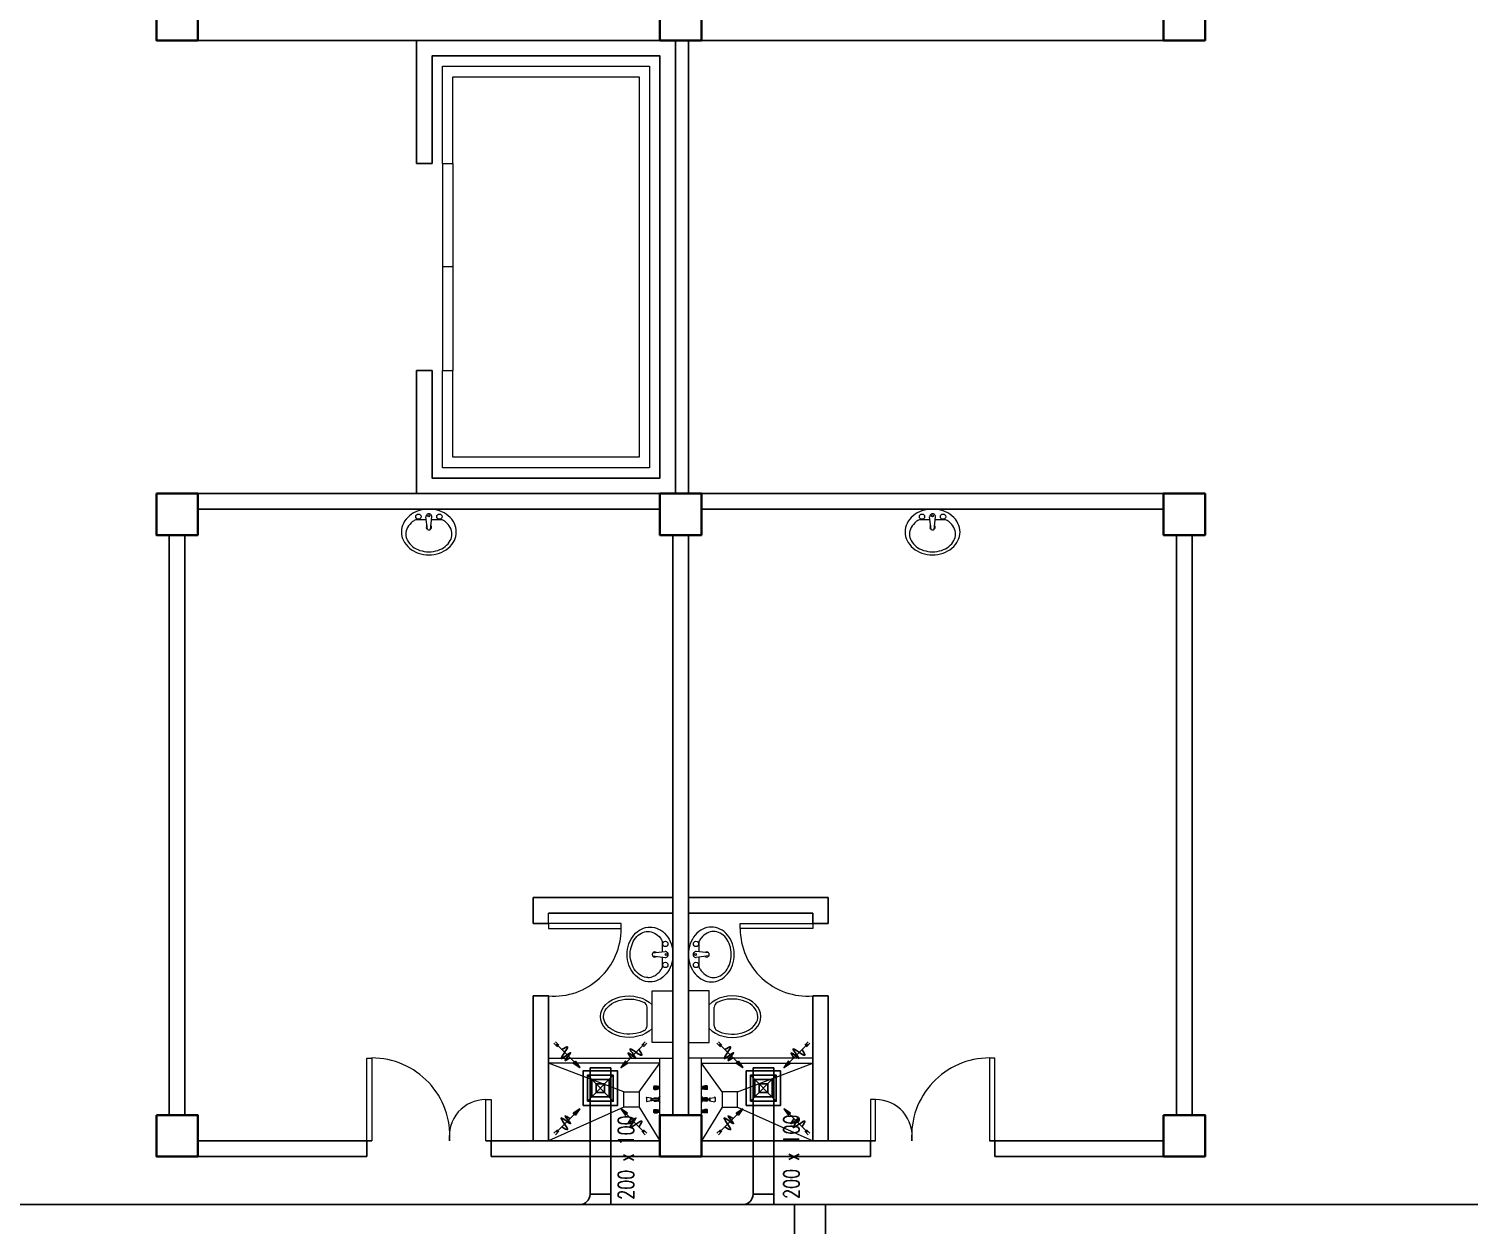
# Model space of a CAD drawing. Header units: millimetres. Extents: x 3 to 434, y 1 to 233.
# Drawn here: x 31.11 to 45.02, y 118.58 to 130.13 of the extents above; entities that cross this region are included whole.
import ezdxf

# ---------------------------------------------------------------- set-up
doc = ezdxf.new("R2010")
doc.units = ezdxf.units.MM
doc.header["$MEASUREMENT"] = 0
for name, color, linetype in [('AIR', 7, 'Continuous'), ('AIR-00', 8, 'Continuous'), ('AIR-03', 30, 'Continuous'), ('ducting label', 7, 'Continuous'), ('exhaust', 1, 'Continuous')]:
    doc.layers.add(name, color=color, linetype=linetype)
doc.styles.add('Arch-Dim', font='simplex.shx', dxfattribs={"width": 0.75})

# ---------------------------------------------------------------- blocks, each defined once
blk = doc.blocks.new('GRILL-C-IN')
at = {"layer": 'AIR-00', "ltscale": 3}
for p, q in [((-0.623, 0.601), (-0.674, 0.651)), ((-0.601, 0.623), (-0.651, 0.674)), ((-0.637, 0.637), (-0.3, 0.3)), ((0.637, 0.637), (0.3, 0.3)), ((0.601, 0.623), (0.651, 0.674)), ((0.623, 0.601), (0.674, 0.651)), ((-0.637, -0.637), (-0.3, -0.3)), ((0.637, -0.637), (0.3, -0.3)), ((-0.623, -0.601), (-0.674, -0.651)), ((-0.601, -0.623), (-0.651, -0.674)), ((0.601, -0.623), (0.651, -0.674)), ((0.623, -0.601), (0.674, -0.651))]:
    blk.add_line(p, q, dxfattribs=at)
at = {"layer": 'AIR-00', "color": 50}
for p, q in [((-0.188, 0.187), (0.187, -0.188)), ((0.187, 0.187), (-0.188, -0.188))]:
    blk.add_line(p, q, dxfattribs=at)
at = {"layer": 'AIR-00', "ltscale": 3}
for points in [[(-0.362, 0.393), (-0.393, 0.362), (-0.3, 0.3)], [(0.393, 0.362), (0.362, 0.393), (0.3, 0.3)], [(-0.362, -0.393), (-0.393, -0.362), (-0.3, -0.3)], [(0.393, -0.362), (0.362, -0.393), (0.3, -0.3)]]:
    blk.add_lwpolyline(points, close=True, dxfattribs=at)
at = {"layer": 'AIR-00', "color": 50}
for points in [[(-0.188, -0.188), (0.187, -0.188), (0.187, 0.187), (-0.188, 0.187)], [(-0.125, -0.125), (0.125, -0.125), (0.125, 0.125), (-0.125, 0.125)], [(-0.062, -0.062), (0.062, -0.062), (0.062, 0.062), (-0.062, 0.062)]]:
    blk.add_lwpolyline(points, close=True, dxfattribs=at)
at = {"layer": 'AIR-00', "ltscale": 3}
for points in [[(-0.441, 0.441), (-0.512, 0.404), (-0.432, 0.514), (-0.568, 0.43), (-0.477, 0.6), (-0.561, 0.561)], [(0.441, 0.441), (0.404, 0.512), (0.514, 0.432), (0.43, 0.568), (0.6, 0.477), (0.561, 0.561)], [(-0.441, -0.441), (-0.512, -0.404), (-0.432, -0.514), (-0.568, -0.43), (-0.477, -0.6), (-0.561, -0.561)], [(0.441, -0.441), (0.404, -0.512), (0.514, -0.432), (0.43, -0.568), (0.6, -0.477), (0.561, -0.561)]]:
    blk.add_spline(points, degree=3, dxfattribs=at)
for points in [[(-0.3, 0.3), (-0.362, 0.393), (-0.393, 0.362)], [(0.3, 0.3), (0.393, 0.362), (0.362, 0.393)], [(-0.3, -0.3), (-0.362, -0.393), (-0.393, -0.362)], [(0.3, -0.3), (0.393, -0.362), (0.362, -0.393)]]:
    blk.add_solid(points, dxfattribs=at)
at = {"layer": 'AIR-03', "color": 6}
blk.add_lwpolyline([(-0.25, -0.25), (0.25, -0.25), (0.25, 0.25), (-0.25, 0.25)], close=True, dxfattribs=at)

msp = doc.modelspace()

# ---------------------------------------------------------------- linework, layer by layer
at = {"color": 8, "lineweight": 25}
for p, q in [((32.745, 130.014), (42.07, 130.014)), ((34.857, 130.014), (34.857, 128.827)), ((37.357, 130.014), (37.357, 125.639)), ((37.482, 130.014), (37.482, 125.639)), ((34.857, 128.827), (35.007, 128.827)), ((34.857, 126.827), (34.857, 125.639)), ((34.857, 126.827), (35.007, 126.827)), ((32.745, 125.639), (42.07, 125.639)), ((32.745, 125.489), (37.207, 125.489)), ((37.607, 125.489), (42.07, 125.489)), ((32.47, 125.239), (32.47, 119.639)), ((32.62, 125.239), (32.62, 119.639)), ((37.332, 125.239), (37.332, 119.639)), ((37.482, 125.239), (37.482, 119.639)), ((42.195, 119.639), (42.195, 125.239)), ((42.345, 119.639), (42.345, 125.239)), ((37.332, 121.775), (37.332, 119.825)), ((32.745, 119.389), (34.426, 119.389)), ((34.376, 119.389), (34.376, 119.239)), ((35.526, 119.389), (37.207, 119.389)), ((35.576, 119.389), (35.576, 119.239)), ((37.607, 119.389), (39.289, 119.389)), ((39.239, 119.389), (39.239, 119.239)), ((40.389, 119.389), (42.07, 119.389)), ((40.439, 119.389), (40.439, 119.239)), ((32.745, 119.239), (34.376, 119.239)), ((35.576, 119.239), (39.239, 119.239)), ((40.439, 119.239), (42.07, 119.239))]:
    msp.add_line(p, q, dxfattribs=at)
at = {"color": 8, "lineweight": 9}
for p, q in [((35.107, 128.827), (35.207, 128.827)), ((35.107, 128.827), (35.107, 126.827)), ((35.207, 128.827), (35.207, 126.827)), ((35.207, 127.827), (35.107, 127.827)), ((35.107, 126.827), (35.207, 126.827)), ((34.962, 125.291), (34.948, 125.413)), ((34.991, 125.291), (35.004, 125.413)), ((39.824, 125.291), (39.811, 125.413)), ((39.853, 125.291), (39.866, 125.413)), ((37.134, 121.204), (37.256, 121.217)), ((37.134, 121.175), (37.256, 121.161)), ((37.23, 121.165), (37.23, 121.063)), ((37.68, 121.204), (37.558, 121.217)), ((37.68, 121.175), (37.558, 121.161)), ((37.584, 121.165), (37.584, 121.063)), ((37.132, 120.839), (37.332, 120.839)), ((37.132, 120.339), (37.132, 120.839)), ((37.332, 120.839), (37.332, 120.339)), ((37.682, 120.839), (37.482, 120.839)), ((37.482, 120.839), (37.482, 120.339)), ((37.682, 120.339), (37.682, 120.839)), ((37.082, 120.499), (37.082, 120.68)), ((37.732, 120.499), (37.732, 120.68)), ((37.332, 120.339), (37.132, 120.339)), ((37.482, 120.339), (37.682, 120.339)), ((37.207, 119.389), (37.207, 120.189)), ((37.607, 119.389), (37.607, 120.189)), ((37.149, 119.916), (37.15, 119.916)), ((37.149, 119.89), (37.149, 119.916)), ((37.149, 119.89), (37.15, 119.89)), ((37.15, 119.916), (37.152, 119.92)), ((37.15, 119.89), (37.15, 119.916)), ((37.15, 119.89), (37.152, 119.886)), ((37.152, 119.92), (37.174, 119.92)), ((37.152, 119.886), (37.152, 119.92)), ((37.152, 119.886), (37.174, 119.886)), ((37.161, 119.916), (37.173, 119.916)), ((37.161, 119.909), (37.173, 119.909)), ((37.161, 119.897), (37.173, 119.897)), ((37.161, 119.89), (37.173, 119.89)), ((37.174, 119.92), (37.178, 119.917)), ((37.174, 119.916), (37.174, 119.909)), ((37.174, 119.89), (37.174, 119.897)), ((37.174, 119.886), (37.178, 119.888)), ((37.18, 119.917), (37.186, 119.917)), ((37.18, 119.889), (37.186, 119.889)), ((37.186, 119.889), (37.186, 119.917)), ((37.186, 119.917), (37.188, 119.916)), ((37.186, 119.889), (37.188, 119.89)), ((37.188, 119.89), (37.188, 119.916)), ((37.2, 119.914), (37.188, 119.914)), ((37.2, 119.892), (37.188, 119.892)), ((37.207, 119.92), (37.2, 119.917)), ((37.2, 119.889), (37.2, 119.917)), ((37.207, 119.886), (37.2, 119.889)), ((37.207, 119.92), (37.207, 119.92)), ((37.207, 119.886), (37.207, 119.92)), ((37.207, 119.886), (37.207, 119.92)), ((37.207, 119.886), (37.207, 119.886)), ((37.608, 119.92), (37.607, 119.92)), ((37.607, 119.886), (37.607, 119.92)), ((37.608, 119.886), (37.607, 119.886)), ((37.608, 119.92), (37.615, 119.917)), ((37.608, 119.886), (37.608, 119.92)), ((37.608, 119.886), (37.615, 119.889)), ((37.615, 119.889), (37.615, 119.917)), ((37.615, 119.914), (37.627, 119.914)), ((37.615, 119.892), (37.627, 119.892)), ((37.629, 119.917), (37.627, 119.916)), ((37.627, 119.89), (37.627, 119.916)), ((37.629, 119.889), (37.627, 119.89)), ((37.635, 119.917), (37.629, 119.917)), ((37.629, 119.889), (37.629, 119.917)), ((37.635, 119.889), (37.629, 119.889)), ((37.641, 119.92), (37.637, 119.917)), ((37.641, 119.886), (37.637, 119.888)), ((37.663, 119.92), (37.641, 119.92)), ((37.641, 119.916), (37.641, 119.909)), ((37.641, 119.89), (37.641, 119.897)), ((37.663, 119.886), (37.641, 119.886)), ((37.654, 119.916), (37.642, 119.916)), ((37.654, 119.909), (37.642, 119.909)), ((37.654, 119.897), (37.642, 119.897)), ((37.654, 119.89), (37.642, 119.89)), ((37.665, 119.916), (37.663, 119.92)), ((37.663, 119.886), (37.663, 119.92)), ((37.665, 119.89), (37.663, 119.886)), ((37.666, 119.916), (37.665, 119.916)), ((37.665, 119.89), (37.665, 119.916)), ((37.666, 119.89), (37.665, 119.89)), ((37.666, 119.89), (37.666, 119.916)), ((37.076, 119.809), (37.076, 119.77)), ((37.122, 119.802), (37.08, 119.81)), ((37.122, 119.777), (37.08, 119.768)), ((37.122, 119.777), (37.122, 119.802)), ((37.122, 119.802), (37.13, 119.802)), ((37.122, 119.777), (37.122, 119.802)), ((37.13, 119.777), (37.122, 119.777)), ((37.13, 119.802), (37.13, 119.777)), ((37.192, 119.797), (37.13, 119.797)), ((37.13, 119.782), (37.192, 119.782)), ((37.149, 119.797), (37.149, 119.802)), ((37.149, 119.802), (37.15, 119.802)), ((37.149, 119.776), (37.149, 119.782)), ((37.149, 119.776), (37.15, 119.776)), ((37.15, 119.802), (37.152, 119.806)), ((37.15, 119.797), (37.15, 119.802)), ((37.15, 119.776), (37.15, 119.782)), ((37.15, 119.776), (37.152, 119.773)), ((37.152, 119.797), (37.152, 119.806)), ((37.152, 119.806), (37.174, 119.806)), ((37.152, 119.773), (37.152, 119.782)), ((37.152, 119.773), (37.174, 119.773)), ((37.161, 119.802), (37.173, 119.802)), ((37.161, 119.776), (37.173, 119.776)), ((37.174, 119.806), (37.178, 119.804)), ((37.174, 119.803), (37.174, 119.797)), ((37.174, 119.776), (37.174, 119.782)), ((37.174, 119.773), (37.178, 119.775)), ((37.18, 119.803), (37.186, 119.803)), ((37.18, 119.775), (37.186, 119.775)), ((37.186, 119.797), (37.186, 119.803)), ((37.186, 119.803), (37.188, 119.803)), ((37.186, 119.775), (37.186, 119.782)), ((37.186, 119.775), (37.188, 119.776)), ((37.188, 119.797), (37.188, 119.803)), ((37.192, 119.801), (37.188, 119.801)), ((37.188, 119.776), (37.188, 119.782)), ((37.192, 119.778), (37.188, 119.778)), ((37.192, 119.807), (37.192, 119.772)), ((37.202, 119.807), (37.192, 119.807)), ((37.192, 119.782), (37.192, 119.797)), ((37.192, 119.772), (37.202, 119.772)), ((37.207, 119.818), (37.202, 119.807)), ((37.202, 119.807), (37.202, 119.772)), ((37.202, 119.772), (37.202, 119.807)), ((37.202, 119.772), (37.207, 119.76)), ((37.207, 119.76), (37.207, 119.818)), ((37.607, 119.818), (37.613, 119.807)), ((37.607, 119.76), (37.607, 119.818)), ((37.613, 119.772), (37.607, 119.76)), ((37.613, 119.807), (37.613, 119.772)), ((37.613, 119.772), (37.613, 119.807)), ((37.613, 119.807), (37.623, 119.807)), ((37.623, 119.772), (37.613, 119.772)), ((37.623, 119.807), (37.623, 119.772)), ((37.623, 119.801), (37.627, 119.801)), ((37.623, 119.797), (37.685, 119.797)), ((37.623, 119.782), (37.623, 119.797)), ((37.685, 119.782), (37.623, 119.782)), ((37.623, 119.778), (37.627, 119.778)), ((37.627, 119.797), (37.627, 119.803)), ((37.629, 119.803), (37.627, 119.803)), ((37.627, 119.776), (37.627, 119.782)), ((37.629, 119.775), (37.627, 119.776)), ((37.629, 119.797), (37.629, 119.803)), ((37.635, 119.803), (37.629, 119.803)), ((37.629, 119.775), (37.629, 119.782)), ((37.635, 119.775), (37.629, 119.775)), ((37.641, 119.806), (37.637, 119.804)), ((37.641, 119.773), (37.637, 119.775)), ((37.663, 119.806), (37.641, 119.806)), ((37.641, 119.803), (37.641, 119.797)), ((37.641, 119.776), (37.641, 119.782)), ((37.663, 119.773), (37.641, 119.773)), ((37.654, 119.802), (37.642, 119.802)), ((37.654, 119.776), (37.642, 119.776)), ((37.663, 119.797), (37.663, 119.806)), ((37.665, 119.802), (37.663, 119.806)), ((37.663, 119.773), (37.663, 119.782)), ((37.665, 119.776), (37.663, 119.773)), ((37.665, 119.797), (37.665, 119.802)), ((37.666, 119.802), (37.665, 119.802)), ((37.665, 119.776), (37.665, 119.782)), ((37.666, 119.776), (37.665, 119.776)), ((37.666, 119.797), (37.666, 119.802)), ((37.666, 119.776), (37.666, 119.782)), ((37.693, 119.802), (37.685, 119.802)), ((37.685, 119.802), (37.685, 119.777)), ((37.685, 119.777), (37.693, 119.777)), ((37.693, 119.802), (37.735, 119.81)), ((37.693, 119.777), (37.693, 119.802)), ((37.693, 119.777), (37.693, 119.802)), ((37.693, 119.777), (37.735, 119.768)), ((37.739, 119.809), (37.739, 119.77)), ((37.149, 119.663), (37.149, 119.689)), ((37.149, 119.689), (37.15, 119.689)), ((37.149, 119.663), (37.15, 119.663)), ((37.15, 119.689), (37.152, 119.692)), ((37.15, 119.663), (37.15, 119.689)), ((37.15, 119.663), (37.152, 119.659)), ((37.152, 119.659), (37.152, 119.692)), ((37.152, 119.692), (37.174, 119.692)), ((37.152, 119.659), (37.174, 119.659)), ((37.161, 119.689), (37.173, 119.689)), ((37.161, 119.682), (37.173, 119.682)), ((37.161, 119.67), (37.173, 119.67)), ((37.161, 119.663), (37.173, 119.663)), ((37.174, 119.692), (37.178, 119.69)), ((37.174, 119.689), (37.174, 119.682)), ((37.174, 119.662), (37.174, 119.67)), ((37.174, 119.659), (37.178, 119.661)), ((37.18, 119.69), (37.186, 119.69)), ((37.18, 119.662), (37.186, 119.662)), ((37.186, 119.69), (37.188, 119.689)), ((37.186, 119.662), (37.186, 119.69)), ((37.186, 119.662), (37.188, 119.662)), ((37.188, 119.662), (37.188, 119.689)), ((37.2, 119.687), (37.188, 119.687)), ((37.2, 119.664), (37.188, 119.664)), ((37.207, 119.693), (37.2, 119.689)), ((37.2, 119.662), (37.2, 119.689)), ((37.207, 119.659), (37.2, 119.662)), ((37.207, 119.659), (37.207, 119.693)), ((37.207, 119.659), (37.207, 119.693)), ((37.207, 119.693), (37.207, 119.693)), ((37.207, 119.659), (37.207, 119.659)), ((37.607, 119.659), (37.607, 119.693)), ((37.608, 119.693), (37.607, 119.693)), ((37.608, 119.659), (37.607, 119.659)), ((37.608, 119.659), (37.608, 119.693)), ((37.608, 119.693), (37.615, 119.689)), ((37.608, 119.659), (37.615, 119.662)), ((37.615, 119.662), (37.615, 119.689)), ((37.615, 119.687), (37.627, 119.687)), ((37.615, 119.664), (37.627, 119.664)), ((37.629, 119.69), (37.627, 119.689)), ((37.627, 119.662), (37.627, 119.689)), ((37.629, 119.662), (37.627, 119.662)), ((37.629, 119.662), (37.629, 119.69)), ((37.635, 119.69), (37.629, 119.69)), ((37.635, 119.662), (37.629, 119.662)), ((37.641, 119.692), (37.637, 119.69)), ((37.641, 119.659), (37.637, 119.661)), ((37.663, 119.692), (37.641, 119.692)), ((37.641, 119.689), (37.641, 119.682)), ((37.641, 119.662), (37.641, 119.67)), ((37.663, 119.659), (37.641, 119.659)), ((37.654, 119.689), (37.642, 119.689)), ((37.654, 119.682), (37.642, 119.682)), ((37.654, 119.67), (37.642, 119.67)), ((37.654, 119.663), (37.642, 119.663)), ((37.663, 119.659), (37.663, 119.692)), ((37.665, 119.689), (37.663, 119.692)), ((37.665, 119.663), (37.663, 119.659)), ((37.665, 119.663), (37.665, 119.689)), ((37.666, 119.689), (37.665, 119.689)), ((37.666, 119.663), (37.665, 119.663)), ((37.666, 119.663), (37.666, 119.689))]:
    msp.add_line(p, q, dxfattribs=at)
at = {"color": 8, "lineweight": 25, "ltscale": 0.3}
for p, q in [((35.982, 121.489), (35.982, 121.739)), ((37.332, 121.739), (35.982, 121.739)), ((37.482, 121.739), (38.832, 121.739)), ((38.832, 121.489), (38.832, 121.739)), ((37.332, 121.589), (36.132, 121.589)), ((37.482, 121.589), (38.682, 121.589)), ((38.682, 121.489), (38.682, 121.589)), ((36.132, 121.489), (35.982, 121.489)), ((38.682, 121.489), (38.832, 121.489)), ((35.982, 119.389), (35.982, 120.789)), ((36.132, 120.789), (35.982, 120.789)), ((36.132, 119.389), (36.132, 120.789)), ((38.682, 119.389), (38.682, 120.789)), ((38.682, 120.789), (38.832, 120.789)), ((38.832, 119.389), (38.832, 120.789))]:
    msp.add_line(p, q, dxfattribs=at)
at = {"color": 8, "lineweight": 13, "ltscale": 0.3}
msp.add_line((36.132, 121.489), (36.132, 121.589), dxfattribs=at)
at = {"color": 8, "lineweight": 9, "ltscale": 0.3}
for p, q in [((36.857, 119.864), (36.132, 120.139)), ((37.007, 119.864), (37.207, 120.139)), ((37.807, 119.864), (37.607, 120.139)), ((37.957, 119.864), (38.682, 120.139)), ((36.857, 119.714), (36.132, 119.389)), ((37.007, 119.714), (37.207, 119.389)), ((37.807, 119.714), (37.607, 119.389)), ((37.957, 119.714), (38.682, 119.389))]:
    msp.add_line(p, q, dxfattribs=at)
at = {"color": 8, "lineweight": 35}
for points in [[(32.345, 130.414), (32.745, 130.414), (32.745, 130.014), (32.345, 130.014)], [(37.207, 130.414), (37.607, 130.414), (37.607, 130.014), (37.207, 130.014)], [(42.07, 130.414), (42.47, 130.414), (42.47, 130.014), (42.07, 130.014)], [(32.345, 125.639), (32.745, 125.639), (32.745, 125.239), (32.345, 125.239)], [(37.207, 125.639), (37.607, 125.639), (37.607, 125.239), (37.207, 125.239)], [(42.07, 125.639), (42.47, 125.639), (42.47, 125.239), (42.07, 125.239)], [(32.345, 119.639), (32.745, 119.639), (32.745, 119.239), (32.345, 119.239)], [(37.207, 119.639), (37.607, 119.639), (37.607, 119.239), (37.207, 119.239)], [(42.07, 119.639), (42.47, 119.639), (42.47, 119.239), (42.07, 119.239)]]:
    msp.add_lwpolyline(points, close=True, dxfattribs=at)
at = {"color": 8, "lineweight": 25}
for points in [[(34.857, 128.827), (34.857, 130.014), (37.357, 130.014), (37.357, 125.639), (34.857, 125.639), (34.857, 126.827)], [(35.007, 128.827), (35.007, 129.864), (37.207, 129.864), (37.207, 125.789), (35.007, 125.789), (35.007, 126.827)]]:
    msp.add_lwpolyline(points, dxfattribs=at)
at = {"color": 8, "lineweight": 9}
for points in [[(35.107, 128.827), (35.107, 129.764), (37.107, 129.764), (37.107, 125.889), (35.107, 125.889), (35.107, 126.827)], [(35.207, 128.827), (35.207, 129.664), (37.007, 129.664), (37.007, 125.989), (35.207, 125.989), (35.207, 126.827)]]:
    msp.add_lwpolyline(points, dxfattribs=at)
for points in [[(34.711, 125.268, 0.11576), (34.73, 125.186, 0.104047), (34.789, 125.112, 0.090875), (34.873, 125.065, 0.083344), (34.976, 125.047, 0.083344), (35.08, 125.065, 0.090875), (35.163, 125.112, 0.104047), (35.222, 125.186, 0.11576), (35.241, 125.268, 0.11576), (35.222, 125.351, 0.104047), (35.163, 125.425, 0.090875), (35.08, 125.472, 0.083344), (34.976, 125.489, 0.083344), (34.873, 125.472, 0.090875), (34.789, 125.425, 0.104047), (34.73, 125.351, 0.11576)], [(39.574, 125.268, 0.11576), (39.593, 125.186, 0.104047), (39.651, 125.112, 0.090875), (39.735, 125.065, 0.083344), (39.839, 125.047, 0.083344), (39.942, 125.065, 0.090875), (40.026, 125.112, 0.104047), (40.084, 125.186, 0.11576), (40.104, 125.268, 0.11576), (40.084, 125.351, 0.104047), (40.026, 125.425, 0.090875), (39.942, 125.472, 0.083344), (39.839, 125.489, 0.083344), (39.735, 125.472, 0.090875), (39.651, 125.425, 0.104047), (39.593, 125.351, 0.11576)], [(37.111, 120.924, -0.11576), (37.029, 120.944, -0.104047), (36.955, 121.002, -0.090875), (36.908, 121.086, -0.083344), (36.89, 121.189, -0.083344), (36.908, 121.293, -0.090875), (36.955, 121.377, -0.104047), (37.029, 121.435, -0.11576), (37.111, 121.454, -0.11576), (37.194, 121.435, -0.104047), (37.268, 121.377, -0.090875), (37.315, 121.293, -0.083344), (37.332, 121.189, -0.083344), (37.315, 121.086, -0.090875), (37.268, 121.002, -0.104047), (37.194, 120.944, -0.11576)], [(37.703, 120.924, 0.11576), (37.786, 120.944, 0.104047), (37.86, 121.002, 0.090875), (37.907, 121.086, 0.083344), (37.924, 121.189, 0.083344), (37.907, 121.293, 0.090875), (37.86, 121.377, 0.104047), (37.786, 121.435, 0.11576), (37.703, 121.454, 0.11576), (37.621, 121.435, 0.104047), (37.547, 121.377, 0.090875), (37.5, 121.293, 0.083344), (37.482, 121.189, 0.083344), (37.5, 121.086, 0.090875), (37.547, 121.002, 0.104047), (37.621, 120.944, 0.11576)]]:
    msp.add_lwpolyline(points, format="xyb", close=True, dxfattribs=at)
for points in [[(34.754, 125.247, 0.124838), (34.769, 125.185, 0.105788), (34.819, 125.127, 0.086697), (34.889, 125.091, 0.076776), (34.976, 125.077, 0.076776), (35.064, 125.091, 0.086697), (35.133, 125.127, 0.105788), (35.183, 125.185, 0.124838), (35.199, 125.247, 0.124838), (35.183, 125.31, 0.105788), (35.133, 125.368, 0.040067), (35.103, 125.387), (35, 125.387, 0.040067)], [(34.952, 125.387), (34.85, 125.387, 0.040067), (34.819, 125.368, 0.105788), (34.769, 125.31, 0.124838), (34.754, 125.247, 0.124838)], [(39.616, 125.247, 0.124838), (39.632, 125.185, 0.105788), (39.681, 125.127, 0.086697), (39.751, 125.091, 0.076776), (39.839, 125.077, 0.076776), (39.926, 125.091, 0.086697), (39.996, 125.127, 0.105788), (40.045, 125.185, 0.124838), (40.061, 125.247, 0.124838), (40.045, 125.31, 0.105788), (39.996, 125.368, 0.040067), (39.965, 125.387), (39.863, 125.387, 0.040067)], [(39.814, 125.387), (39.712, 125.387, 0.040067), (39.681, 125.368, 0.105788), (39.632, 125.31, 0.124838), (39.616, 125.247, 0.124838)], [(37.09, 120.967, -0.124838), (37.028, 120.983, -0.105788), (36.97, 121.032, -0.086697), (36.934, 121.102, -0.076776), (36.92, 121.189, -0.076776), (36.934, 121.277, -0.086697), (36.97, 121.347, -0.105788), (37.028, 121.396, -0.124838), (37.09, 121.412, -0.124838), (37.153, 121.396, -0.105788), (37.211, 121.347, -0.040067), (37.23, 121.316), (37.23, 121.214, -0.040067)], [(37.724, 120.967, 0.124838), (37.787, 120.983, 0.105788), (37.845, 121.032, 0.086697), (37.881, 121.102, 0.076776), (37.894, 121.189, 0.076776), (37.881, 121.277, 0.086697), (37.845, 121.347, 0.105788), (37.787, 121.396, 0.124838), (37.724, 121.412, 0.124838), (37.662, 121.396, 0.105788), (37.604, 121.347, 0.040067), (37.584, 121.316), (37.584, 121.214, 0.040067)]]:
    msp.add_lwpolyline(points, format="xyb", dxfattribs=at)
at = {"color": 8, "lineweight": 13, "ltscale": 0.03}
for points in [[(36.132, 121.489), (36.132, 121.439), (36.832, 121.439), (36.832, 121.489)], [(38.682, 121.489), (38.682, 121.439), (37.982, 121.439), (37.982, 121.489)], [(34.426, 119.389), (34.376, 119.389), (34.376, 120.189), (34.426, 120.189)], [(40.389, 119.389), (40.439, 119.389), (40.439, 120.189), (40.389, 120.189)], [(35.576, 119.389), (35.526, 119.389), (35.526, 119.789), (35.576, 119.789)], [(39.239, 119.389), (39.289, 119.389), (39.289, 119.789), (39.239, 119.789)]]:
    msp.add_lwpolyline(points, close=True, dxfattribs=at)
at = {"color": 8, "lineweight": 9, "ltscale": 0.3}
for points in [[(37.207, 120.139), (36.132, 120.139), (36.132, 120.189), (37.332, 120.189), (37.332, 120.189)], [(37.607, 120.139), (38.682, 120.139), (38.682, 120.189), (37.482, 120.189), (37.482, 120.189)]]:
    msp.add_lwpolyline(points, dxfattribs=at)
at = {"color": 8, "lineweight": 9, "ltscale": 0.03}
for points in [[(37.007, 119.864), (37.007, 119.714), (36.857, 119.714), (36.857, 119.864)], [(37.807, 119.864), (37.807, 119.714), (37.957, 119.714), (37.957, 119.864)]]:
    msp.add_lwpolyline(points, close=True, dxfattribs=at)
at = {"color": 8, "lineweight": 9}
for centre, radius in [((34.875, 125.416), 0.0255), ((35.078, 125.416), 0.0255), ((39.737, 125.416), 0.0255), ((39.94, 125.416), 0.0255), ((34.976, 125.423), 0.0095), ((39.839, 125.423), 0.0095), ((37.259, 121.291), 0.0255), ((37.555, 121.291), 0.0255), ((37.266, 121.189), 0.0095), ((37.549, 121.189), 0.0095), ((37.259, 121.088), 0.0255), ((37.555, 121.088), 0.0255)]:
    msp.add_circle(centre, radius, dxfattribs=at)
for centre, radius, start, end in [((34.976, 125.416), 0.028, 353.7545, 186.2455), ((39.839, 125.416), 0.028, 353.7545, 186.2455), ((34.976, 125.314), 0.025, 138.7978, 233.6932), ((34.976, 125.314), 0.025, 306.3068, 41.2022), ((39.839, 125.314), 0.025, 138.7978, 233.6932), ((39.839, 125.314), 0.025, 306.3068, 41.2022), ((34.976, 125.385), 0.0948, 261.2026, 278.7974), ((34.976, 125.314), 0.025, 251.3793, 288.6207), ((39.839, 125.385), 0.0948, 261.2026, 278.7974), ((39.839, 125.314), 0.025, 251.3793, 288.6207), ((37.157, 121.189), 0.025, 161.3793, 198.6207), ((37.228, 121.189), 0.0948, 171.2026, 188.7974), ((37.157, 121.189), 0.025, 48.7978, 143.6932), ((37.157, 121.189), 0.025, 216.3068, 311.2022), ((37.259, 121.189), 0.028, 263.7545, 96.2455), ((37.555, 121.189), 0.028, 83.7545, 276.2455), ((37.657, 121.189), 0.025, 36.3068, 131.2022), ((37.657, 121.189), 0.025, 228.7978, 323.6932), ((37.587, 121.189), 0.0948, 351.2026, 8.7974), ((37.657, 121.189), 0.025, 341.3793, 18.6207), ((37.067, 121.142), 0.181, 298.4636, 322.6185), ((37.029, 121.171), 0.228, 322.6185, 331.7963), ((37.786, 121.171), 0.228, 208.2037, 217.3815), ((37.748, 121.142), 0.181, 217.3815, 241.5364), ((37.09, 121.098), 0.131, 270, 298.4636), ((37.724, 121.098), 0.131, 241.5364, 270), ((37.032, 120.68), 0.05, 0, 61.9916), ((37.782, 120.68), 0.05, 118.0084, 180), ((37.032, 120.499), 0.05, 298.1501, 0), ((37.782, 120.499), 0.05, 180, 241.8499)]:
    msp.add_arc(centre, radius, start, end, dxfattribs=at)
at = {"color": 8, "lineweight": 13, "ltscale": 0.03}
for centre, radius, start, end in [((36.181, 121.439), 0.652, 265.7578, 0), ((38.634, 121.439), 0.652, 180, 274.2422), ((34.426, 119.438), 0.752, 356.3048, 90), ((40.389, 119.438), 0.752, 90, 183.6952), ((35.526, 119.436), 0.353, 90, 187.6281), ((39.289, 119.436), 0.353, 352.3719, 90)]:
    msp.add_arc(centre, radius, start, end, dxfattribs=at)
at = {"color": 8, "lineweight": 9, "extrusion": (0, 0, -1)}
msp.add_ellipse((36.907, 120.589), major_axis=(0.275, 0), ratio=0.727273, start_param=0.612555, end_param=5.670631, dxfattribs=at)
at = {"color": 8, "lineweight": 9}
for centre, major_axis, ratio, start_param, end_param in [((37.907, 120.589), (-0.275, 0), 0.727273, 0.612555, 5.670631), ((37.635, 119.921), (-0.00268, 0.00268), 1, 2.356082, 2.850023), ((37.635, 119.885), (-0.00268, 0.00268), 1, -1.279452, -0.785511), ((37.647, 119.898), (-0.00887, 0.00887), 1, -0.157871, 0.203142), ((37.64, 119.903), (-0.00268, 0.00268), 1, 0.203142, 1.36743), ((37.647, 119.908), (0.00887, 0.00887), 1, 2.938226, 3.299239), ((37.648, 119.931), (-0.0118, 0.0118), 1, 1.703115, 1.83534), ((37.648, 119.875), (-0.0118, 0.0118), 1, -0.264769, -0.132543), ((37.642, 119.92), (-0.00268, 0.00268), 1, 1.728443, 2.356082), ((37.642, 119.886), (0.00268, 0.00268), 1, 0.785286, 1.412925), ((37.642, 119.905), (0.00268, 0.00268), 1, 0.785286, 1.412925), ((37.642, 119.901), (0.00268, 0.00268), 1, 3.299239, 3.926878), ((37.653, 119.929), (-0.00896, 0.00896), 1, 2.418785, 3.129871), ((37.653, 119.899), (0.00738, 0.00738), 1, 6.21008, 6.994878), ((37.653, 119.907), (0.00738, 0.00738), 1, 4.000472, 4.78527), ((37.653, 119.877), (-0.00896, 0.00896), 1, -1.559299, -0.848214), ((37.658, 119.903), (-0.00268, 0.00268), 1, 3.214474, 4.639283), ((37.079, 119.772), (-0.00268, -0.00268), 1, 6.066732, 7.436794), ((37.635, 119.807), (0.00268, 0.00268), 1, 3.926878, 4.42082), ((37.635, 119.772), (-0.00268, 0.00268), 1, -1.279452, -0.785511), ((37.648, 119.818), (0.0118, 0.0118), 1, 3.273911, 3.406137), ((37.648, 119.761), (0.0118, 0.0118), 1, 1.306028, 1.438253), ((37.642, 119.806), (0.00268, 0.00268), 1, 3.299239, 3.926878), ((37.642, 119.772), (-0.00268, 0.00268), 1, -0.785511, -0.157871), ((37.653, 119.815), (-0.00896, 0.00896), 1, 2.418785, 3.129871), ((37.653, 119.764), (0.00896, 0.00896), 1, 0.011497, 0.722582), ((37.736, 119.807), (0.00268, 0.00268), 1, 6.066508, 7.43657), ((37.635, 119.693), (0.00268, 0.00268), 1, 3.926878, 4.42082), ((37.635, 119.658), (0.00268, 0.00268), 1, 0.291344, 0.785286), ((37.647, 119.671), (0.00887, 0.00887), 1, 1.412925, 1.773938), ((37.64, 119.676), (-0.00268, 0.00268), 1, 0.203142, 1.36743), ((37.647, 119.68), (-0.00887, 0.00887), 1, 1.36743, 1.728443), ((37.648, 119.704), (-0.0118, 0.0118), 1, 1.703115, 1.83534), ((37.648, 119.647), (-0.0118, 0.0118), 1, -0.264769, -0.132543), ((37.642, 119.693), (0.00268, 0.00268), 1, 3.299239, 3.926878), ((37.642, 119.659), (-0.00268, 0.00268), 1, -0.785511, -0.157871), ((37.642, 119.678), (0.00268, 0.00268), 1, 0.785286, 1.412925), ((37.642, 119.673), (0.00268, 0.00268), 1, 3.299239, 3.926878), ((37.653, 119.701), (0.00896, 0.00896), 1, 3.989582, 4.700667), ((37.653, 119.671), (-0.00738, 0.00738), 1, 4.639283, 5.424081), ((37.653, 119.68), (0.00738, 0.00738), 1, 4.000472, 4.78527), ((37.653, 119.65), (-0.00896, 0.00896), 1, -1.559299, -0.848214), ((37.658, 119.676), (0.00268, 0.00268), 1, 4.78527, 6.21008)]:
    msp.add_ellipse(centre, major_axis=major_axis, ratio=ratio, start_param=start_param, end_param=end_param, dxfattribs=at)
at = {"color": 8, "lineweight": 9, "extrusion": (-2.88216e-41, 4.99074e-41, -1)}
for centre, major_axis, start_param, end_param in [((37.157, 119.903), (0.00268, -0.00268), 1.643677, 3.068487), ((37.162, 119.929), (-0.00896, -0.00896), -0.722807, -0.011722), ((37.162, 119.877), (0.00896, -0.00896), 3.15309, 3.864175), ((37.162, 119.899), (-0.00738, -0.00738), 1.497691, 2.282489), ((37.162, 119.907), (0.00738, -0.00738), 0.858879, 1.643677), ((37.173, 119.92), (-0.00268, -0.00268), -1.41315, -0.785511), ((37.173, 119.905), (0.00268, -0.00268), 3.926878, 4.554518), ((37.173, 119.901), (0.00268, -0.00268), 0.157647, 0.785286), ((37.173, 119.886), (-0.00268, -0.00268), 2.356082, 2.983721), ((37.167, 119.931), (0.0118, -0.0118), 0.132318, 0.264544), ((37.168, 119.898), (-0.00887, -0.00887), 2.983721, 3.344735), ((37.168, 119.908), (-0.00887, -0.00887), 4.509022, 4.870036), ((37.167, 119.875), (0.0118, -0.0118), 4.44762, 4.579846), ((37.18, 119.921), (-0.00268, -0.00268), -0.785511, -0.291569), ((37.175, 119.903), (0.00268, -0.00268), 4.915531, 6.079819), ((37.18, 119.885), (-0.00268, -0.00268), 1.862141, 2.356082), ((37.079, 119.807), (-0.00268, -0.00268), 1.354119, 2.724181), ((37.162, 119.815), (0.00896, -0.00896), 0.847989, 1.559075), ((37.162, 119.764), (0.00896, -0.00896), 3.15309, 3.864175), ((37.173, 119.806), (0.00268, -0.00268), 0.157647, 0.785286), ((37.173, 119.772), (0.00268, -0.00268), 3.926878, 4.554518), ((37.167, 119.818), (-0.0118, -0.0118), -1.438478, -1.306252), ((37.167, 119.761), (-0.0118, -0.0118), 2.876824, 3.009049), ((37.18, 119.807), (0.00268, -0.00268), 0.785286, 1.279227), ((37.18, 119.772), (0.00268, -0.00268), 3.432937, 3.926878), ((37.157, 119.676), (0.00268, -0.00268), 1.643677, 3.068487), ((37.162, 119.701), (-0.00896, -0.00896), -0.722807, -0.011722), ((37.162, 119.65), (0.00896, -0.00896), 3.15309, 3.864175), ((37.162, 119.671), (-0.00738, -0.00738), 1.497691, 2.282489), ((37.162, 119.68), (0.00738, -0.00738), 0.858879, 1.643677), ((37.173, 119.693), (-0.00268, -0.00268), -1.41315, -0.785511), ((37.173, 119.678), (0.00268, -0.00268), 3.926878, 4.554518), ((37.173, 119.673), (0.00268, -0.00268), 0.157647, 0.785286), ((37.173, 119.659), (-0.00268, -0.00268), 2.356082, 2.983721), ((37.167, 119.704), (0.0118, -0.0118), 0.132318, 0.264544), ((37.168, 119.671), (-0.00887, -0.00887), 2.983721, 3.344735), ((37.168, 119.68), (-0.00887, -0.00887), 4.509022, 4.870036), ((37.167, 119.647), (-0.0118, -0.0118), 2.876824, 3.009049), ((37.18, 119.693), (-0.00268, -0.00268), -0.785511, -0.291569), ((37.175, 119.676), (0.00268, -0.00268), 4.915531, 6.079819), ((37.18, 119.658), (-0.00268, -0.00268), 1.862141, 2.356082)]:
    msp.add_ellipse(centre, major_axis=major_axis, ratio=1, start_param=start_param, end_param=end_param, dxfattribs=at)
at = {"color": 8, "lineweight": 9, "extrusion": (2.88216e-41, 4.99074e-41, -1)}
msp.add_ellipse((37.736, 119.772), major_axis=(-0.00268, 0.00268), ratio=1, start_param=2.92514, end_param=4.295202, dxfattribs=at)
at = {"color": 8, "lineweight": 9}
for points in [[(37.056, 120.455), (37.04, 120.446), (37.021, 120.438), (36.93, 120.412), (36.843, 120.417), (36.712, 120.474), (36.67, 120.525), (36.657, 120.623), (36.683, 120.675), (36.794, 120.749), (36.878, 120.767), (36.991, 120.751), (37.026, 120.74), (37.056, 120.724)], [(37.759, 120.455), (37.775, 120.446), (37.793, 120.438), (37.884, 120.412), (37.972, 120.417), (38.103, 120.474), (38.145, 120.525), (38.158, 120.623), (38.132, 120.675), (38.021, 120.749), (37.937, 120.767), (37.823, 120.751), (37.788, 120.74), (37.759, 120.724)]]:
    msp.add_open_spline(points, degree=3, knots=[0.937253, 0.937253, 0.937253, 0.937253, 1.185372, 1.185372, 2.113864, 2.113864, 3.042356, 3.042356, 3.970847, 3.970847, 4.899339, 4.899339, 5.346062, 5.346062, 5.346062, 5.346062], dxfattribs=at)
at = {"layer": 'exhaust'}
for p, q in [((36.532, 120.096), (36.532, 118.874)), ((36.732, 120.096), (36.532, 120.096)), ((36.732, 120.096), (36.732, 118.774)), ((38.106, 120.096), (38.106, 118.874)), ((38.106, 120.096), (38.306, 120.096)), ((38.306, 120.096), (38.306, 118.774)), ((21.549, 118.774), (54.153, 118.774)), ((36.532, 118.874), (36.732, 118.874)), ((38.106, 118.874), (38.306, 118.874)), ((38.506, 118.774), (38.506, 118.374)), ((38.806, 118.774), (38.806, 118.374))]:
    msp.add_line(p, q, dxfattribs=at)
for centre in [(36.432, 118.874), (38.006, 118.874)]:
    msp.add_arc(centre, 0.1, 270, 0, dxfattribs=at)

# ---------------------------------------------------------------- block references
at = {"layer": 'AIR', "xscale": 0.6658363358532475, "yscale": 0.6658363358532475, "zscale": 0.6658363358532475}
for p in [(36.632, 119.898), (38.206, 119.898)]:
    msp.add_blockref('GRILL-C-IN', p, dxfattribs=at)

# ---------------------------------------------------------------- texts
at = {"layer": 'ducting label', "color": 240, "linetype": 'Continuous', "lineweight": 25, "true_color": 0xed1f24, "char_height": 0.15, "attachment_point": 1, "rotation": 90, "style": 'Arch-Dim'}
for insert in [(36.804, 118.821), (38.401, 118.829)]:
    msp.add_mtext_dynamic_manual_height_columns('\\A1;200 x 100', width=1.19515, gutter_width=1.011, heights=[0], dxfattribs=dict(at, insert=insert))

doc.saveas('drawing.dxf')
